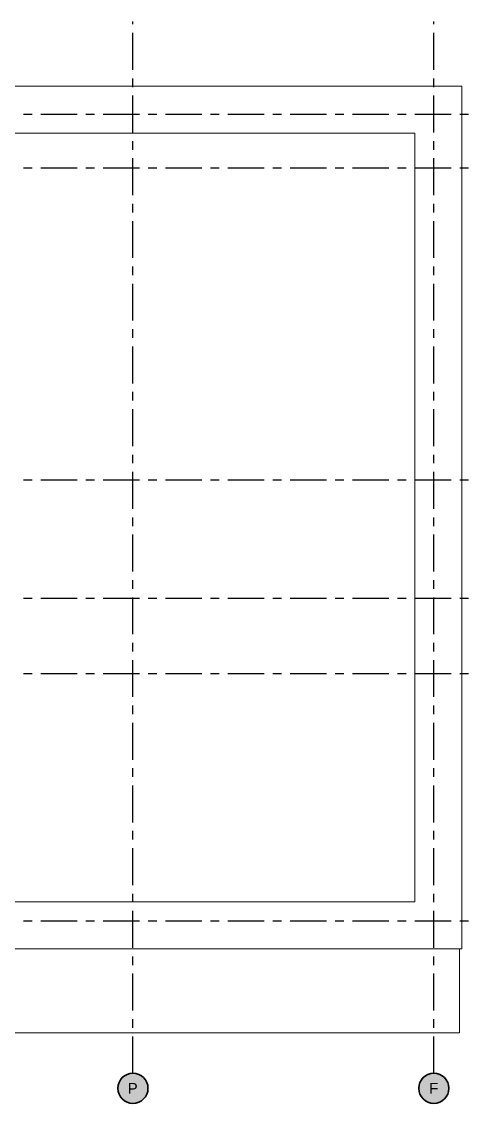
# Model space of a CAD drawing. Header units: metres. Extents: x -3.2 to 18.8, y -2.1 to 10.4.
# Drawn here: x 13.58 to 18.8, y -2.12 to 10.45 of the extents above; entities that cross this region are included whole.
import ezdxf

# ---------------------------------------------------------------- set-up
doc = ezdxf.new("R2010")
doc.units = ezdxf.units.M
doc.linetypes.add('PUNKTOWA', pattern=[10.5, 8.4, -1.05, 0, -1.05])
doc.layers.add('I-OSIE', color=8, linetype='PUNKTOWA', lineweight=18, true_color=0x7a7a7a)
doc.layers.add('I-PODKLAD', color=8, linetype='Continuous', lineweight=18, true_color=0x9a9a9a)
doc.styles.add('PL_ARIAL', font='arial.ttf')

msp = doc.modelspace()

# ---------------------------------------------------------------- hatches: boundary and pattern name
at = {"layer": 'I-OSIE', "true_color": 0xffffff}
for points in [[(15.05, -1.945), (15.049, -1.922), (15.044, -1.9), (15.037, -1.878), (15.027, -1.858), (15.014, -1.838), (14.999, -1.821), (14.982, -1.806), (14.963, -1.793), (14.942, -1.783), (14.92, -1.776), (14.898, -1.771), (14.875, -1.77), (14.852, -1.771), (14.83, -1.776), (14.808, -1.783), (14.787, -1.793), (14.768, -1.806), (14.751, -1.821), (14.736, -1.838), (14.723, -1.858), (14.713, -1.878), (14.706, -1.9), (14.701, -1.922), (14.7, -1.945), (14.701, -1.968), (14.706, -1.99), (14.713, -2.012), (14.723, -2.033), (14.736, -2.052), (14.751, -2.069), (14.768, -2.084), (14.787, -2.097), (14.808, -2.107), (14.83, -2.114), (14.852, -2.119), (14.875, -2.12), (14.898, -2.119), (14.92, -2.114), (14.942, -2.107), (14.963, -2.097), (14.982, -2.084), (14.999, -2.069), (15.014, -2.052), (15.027, -2.033), (15.037, -2.012), (15.044, -1.99), (15.049, -1.968)], [(18.55, -1.945), (18.549, -1.922), (18.544, -1.9), (18.537, -1.878), (18.527, -1.858), (18.514, -1.838), (18.499, -1.821), (18.482, -1.806), (18.462, -1.793), (18.442, -1.783), (18.42, -1.776), (18.398, -1.771), (18.375, -1.77), (18.352, -1.771), (18.33, -1.776), (18.308, -1.783), (18.288, -1.793), (18.268, -1.806), (18.251, -1.821), (18.236, -1.838), (18.223, -1.858), (18.213, -1.878), (18.206, -1.9), (18.201, -1.922), (18.2, -1.945), (18.201, -1.968), (18.206, -1.99), (18.213, -2.012), (18.223, -2.033), (18.236, -2.052), (18.251, -2.069), (18.268, -2.084), (18.288, -2.097), (18.308, -2.107), (18.33, -2.114), (18.352, -2.119), (18.375, -2.12), (18.398, -2.119), (18.42, -2.114), (18.442, -2.107), (18.462, -2.097), (18.482, -2.084), (18.499, -2.069), (18.514, -2.052), (18.527, -2.033), (18.537, -2.012), (18.544, -1.99), (18.549, -1.968)]]:
    msp.add_hatch(color=7, dxfattribs=at).paths.add_polyline_path(points)

# ---------------------------------------------------------------- linework, layer by layer
at = {"layer": 'I-OSIE', "linetype": 'PUNKTOWA', "lineweight": 25, "ltscale": 0.051044, "flags": 128}
for points in [[(14.875, -1.77), (14.875, 10.45)], [(18.375, -1.77), (18.375, 10.45)]]:
    msp.add_lwpolyline(points, dxfattribs=at)
at = {"layer": 'I-OSIE', "linetype": 'PUNKTOWA', "lineweight": 25, "ltscale": 0.050584, "flags": 128}
for points in [[(-2.87, 9.375), (18.8, 9.375)], [(-2.87, 8.75), (18.8, 8.75)], [(-2.87, 5.125), (18.8, 5.125)], [(-2.87, 3.75), (18.8, 3.75)], [(-2.87, 2.875), (18.8, 2.875)], [(-2.87, 0), (18.8, 0)]]:
    msp.add_lwpolyline(points, dxfattribs=at)
at = {"layer": 'I-OSIE', "linetype": 'Continuous', "lineweight": 35, "ltscale": 0.05}
for centre in [(14.875, -1.945), (18.375, -1.945)]:
    msp.add_circle(centre, 0.175, dxfattribs=at)
at = {"layer": 'I-PODKLAD', "lineweight": 13, "ltscale": 0.05}
for points in [[(11.675, 9.05), (11.675, 9.7), (18.7, 9.7), (18.7, -0.325), (12.065, -0.325), (12.065, -0.3)], [(12.3, 0.355), (12.33, 0.355), (12.33, 0.23), (12.61, 0.23), (12.61, 0.22), (18.155, 0.22), (18.155, 9.155), (12.23, 9.155), (12.23, 9.08), (12.33, 9.08), (12.33, 8.795), (12.3, 8.795)], [(18.675, -0.326), (18.675, -1.3), (12.6, -1.3), (11.271, -1.3)]]:
    msp.add_lwpolyline(points, dxfattribs=at)

# ---------------------------------------------------------------- texts
at = {"layer": 'I-OSIE', "style": 'PL_ARIAL'}
for s, p in [('P', (14.814, -2.008)), ('F', (18.32, -2.008))]:
    msp.add_text(s, height=0.125, dxfattribs=at).set_placement(p)

doc.saveas('drawing.dxf')
